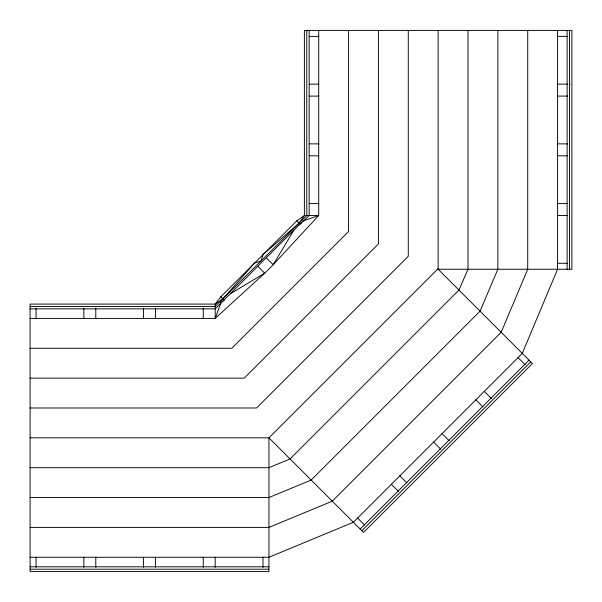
<?xml version="1.0" encoding="UTF-8"?>
<svg xmlns="http://www.w3.org/2000/svg" width="602" height="602" viewBox="0 0 602 602"><rect width="100%" height="100%" fill="white"/><g stroke="black" fill="none" stroke-linecap="round" stroke-linejoin="round"><path stroke-width="0.45" stroke-dasharray="3.01 2.26" d="M569.515 84.152L571.102 84.152"/><path stroke-width="0.9" d="M220.919 302.829L215.207 318.413L30.1 318.413M293.723 230.468L273.173 264.722L264.722 273.173L215.207 318.413L215.207 304.085L220.814 296.816L296.816 220.814L304.394 215.516L318.721 215.516L318.721 30.409M301.286 222.748L215.207 308.856L30.1 308.856M360.147 529.038L529.038 360.147M361.84 530.723L530.723 361.84M220.445 302.806L224.192 300.195L220.814 296.816M230.468 293.723L264.722 273.173L258.228 266.671M302.896 220.987L318.721 215.516L273.173 264.722L266.671 258.228M309.533 36.383L318.721 36.383M557.572 36.383L567.671 36.383M309.533 84.152L318.721 84.152M557.572 84.152L567.671 84.152M309.533 96.094L318.721 96.094M557.572 96.094L567.671 96.094M309.533 143.863L318.721 143.863M557.572 143.863L567.671 143.863M309.533 155.805L318.721 155.805M557.572 155.805L567.671 155.805M309.533 203.574L318.721 203.574M557.572 203.574L567.671 203.574M557.572 215.516L567.671 215.516M557.572 263.285L567.671 263.285M437.526 269.252L571.9 269.252L571.9 30.409L304.394 30.409L304.394 215.516L299.126 223.116L263.036 254.593L260.997 260.99L254.593 263.036L222.868 298.863L215.207 304.085L30.1 304.085L30.1 571.591L268.943 571.591L268.943 437.835L437.835 268.943L532.416 363.525L363.525 532.416L268.943 437.835L30.1 437.835M30.1 306.471L215.207 306.471L306.779 215.516L306.779 30.409M30.1 348.272L231.845 348.272L348.581 231.537L348.581 30.409M30.1 378.124L244.216 378.124L378.432 243.908L378.432 30.409M30.1 407.983L256.58 407.983L408.291 256.271L408.291 30.409M30.1 467.694L268.943 467.694L290.059 458.95L458.95 290.059L468.002 269.252L468.002 30.409M30.1 497.545L268.943 497.545L311.166 480.057L480.057 311.166L497.854 269.252L497.854 30.409M30.1 527.405L268.943 527.405L332.281 501.173L501.173 332.281L527.713 269.252L527.713 30.409M30.1 557.264L268.943 557.264L353.389 522.28L522.28 353.389L557.572 269.252L557.572 30.409M30.1 566.813L268.943 566.813M30.1 569.206L268.943 569.206M296.816 220.814L300.195 224.192L309.165 215.516L309.165 30.409M518.059 357.611L525.207 364.759M484.279 391.39L491.428 398.539M475.836 399.833L482.985 406.982M442.056 433.613L449.205 440.762M433.613 442.056L440.762 449.205M399.833 475.836L406.982 482.985M391.39 484.279L398.539 491.428M357.611 518.059L364.759 525.207M569.515 30.409L569.515 269.252M567.122 30.409L567.122 269.252M438.143 30.409L438.143 269.252M262.976 557.264L262.976 567.362M215.207 557.264L215.207 567.362M203.265 308.307L203.265 318.413M203.265 557.264L203.265 567.362M155.497 308.307L155.497 318.413M155.497 557.264L155.497 567.362M143.554 308.307L143.554 318.413M143.554 557.264L143.554 567.362M95.786 308.307L95.786 318.413M95.786 557.264L95.786 567.362M83.844 308.307L83.844 318.413M83.844 557.264L83.844 567.362M36.075 308.307L36.075 318.413M36.075 557.264L36.075 567.362"/></g></svg>
